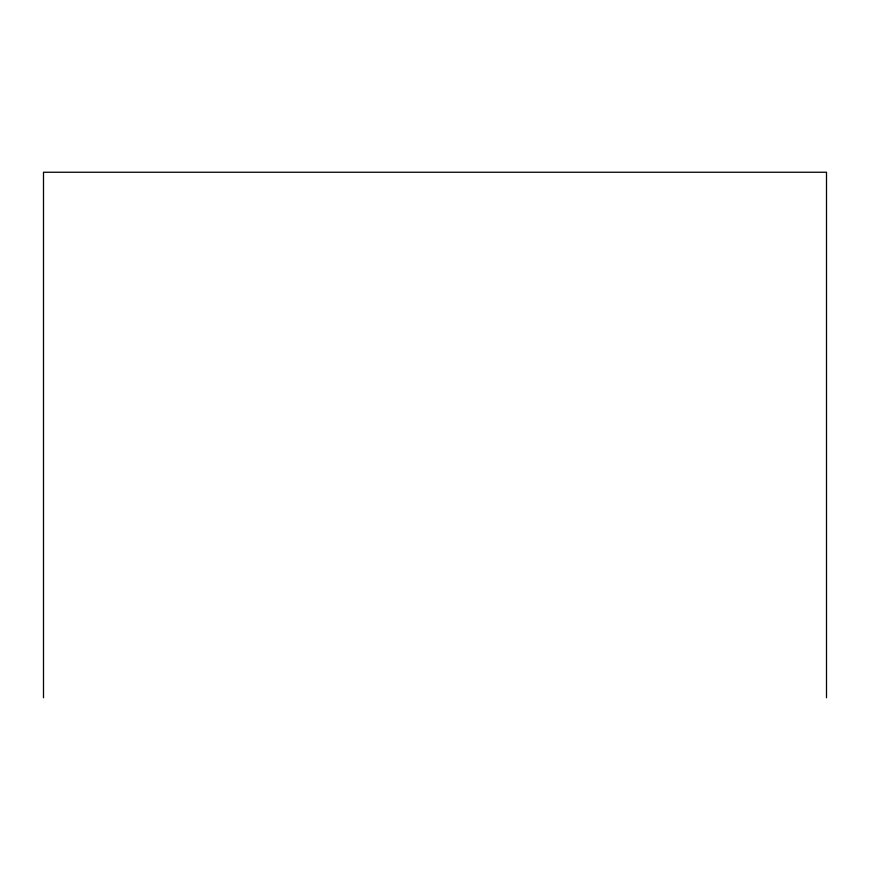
<?xml version="1.0" encoding="UTF-8"?>
<svg xmlns="http://www.w3.org/2000/svg" width="870" height="870" viewBox="0 0 870 870"><rect width="100%" height="100%" fill="white"/><g stroke="black" fill="none" stroke-linecap="round" stroke-linejoin="round"><path stroke-width="1.3" d="M826.5 697.751L826.5 172.249L43.5 172.249L43.5 697.751"/></g></svg>
